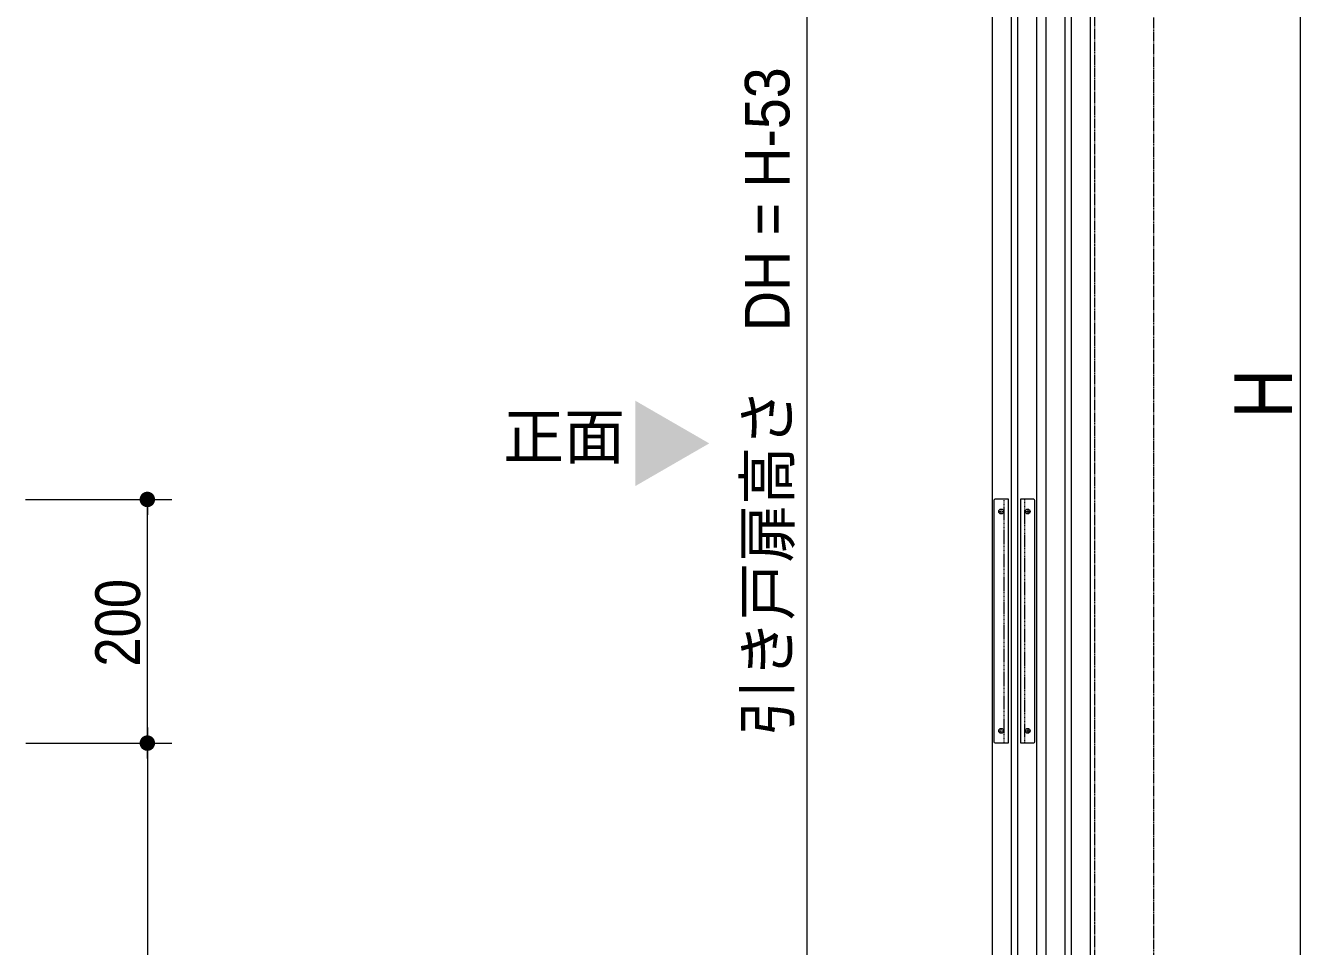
# Model space of a CAD drawing. Units: millimetres, scale not verified. Extents: x -6062 to 6062, y -3045 to 3045.
# Drawn here: x -1416 to -369, y -1254 to -498 of the extents above; entities that cross this region are included whole.
import ezdxf
from ezdxf.enums import TextEntityAlignment as Align

# ---------------------------------------------------------------- set-up
doc = ezdxf.new("R2010")
doc.units = ezdxf.units.MM
doc.header["$LTSCALE"] = 20
doc.header["$PDMODE"] = 32
doc.header["$PDSIZE"] = 10
for name, pattern in [('USER1', [1.11, 0.71, -0.4]), ('USER2', [10.5, 8, -0.5, 0.5, -0.5, 0.5, -0.5]), ('USER3', [2.91, 1.76, -0.4, 0.35, -0.4])]:
    doc.linetypes.add(name, pattern=pattern)
for name, color, linetype, lineweight in [('0-0_2寸法-3', 7, 'Continuous', 15), ('0-1_2寸法-1', 7, 'Continuous', 15), ('0-2_0', 7, 'Continuous', 25), ('0-6_3一般', 7, 'Continuous', 15)]:
    doc.layers.add(name, color=color, linetype=linetype, lineweight=lineweight)
doc.layers.add('0-3_Defpoints', color=7, linetype='Continuous')
doc.styles.add('ＭＳ Ｐゴシック', font='')
doc.styles.get('ＭＳ Ｐゴシック').set_extended_font_data('MS PGothic')

# ---------------------------------------------------------------- blocks, each defined once
blk = doc.blocks.new('_Dot')
at = {"layer": '0-2_0'}
blk.add_line((-10, 0), (-20, 0), dxfattribs=at)
for points in [[(0, 0), (-10, 0), (-9.92, 1.25)], [(0, 0), (-9.92, -1.25), (-10, 0)], [(0, 0), (-9.92, 1.25), (-9.69, 2.49)], [(0, 0), (-9.69, -2.49), (-9.92, -1.25)], [(0, 0), (-9.69, 2.49), (-9.3, 3.68)], [(0, 0), (-9.3, -3.68), (-9.69, -2.49)], [(0, 0), (-9.3, 3.68), (-8.76, 4.82)], [(0, 0), (-8.76, -4.82), (-9.3, -3.68)], [(0, 0), (-8.76, 4.82), (-8.09, 5.88)], [(0, 0), (-8.09, -5.88), (-8.76, -4.82)], [(0, 0), (-8.09, 5.88), (-7.29, 6.85)], [(0, 0), (-7.29, -6.85), (-8.09, -5.88)], [(0, 0), (-7.29, 6.85), (-6.37, 7.71)], [(0, 0), (-6.37, -7.71), (-7.29, -6.85)], [(0, 0), (-6.37, 7.71), (-5.36, 8.44)], [(0, 0), (-5.36, -8.44), (-6.37, -7.71)], [(0, 0), (-5.36, 8.44), (-4.26, 9.05)], [(0, 0), (-4.26, -9.05), (-5.36, -8.44)], [(0, 0), (-4.26, 9.05), (-3.09, 9.51)], [(0, 0), (-3.09, -9.51), (-4.26, -9.05)], [(0, 0), (-3.09, 9.51), (-1.87, 9.82)], [(0, 0), (-1.87, -9.82), (-3.09, -9.51)], [(0, 0), (-1.87, 9.82), (-0.63, 9.98)], [(0, 0), (-0.63, -9.98), (-1.87, -9.82)], [(0, 0), (-0.63, 9.98), (0.63, 9.98)], [(0, 0), (0.63, -9.98), (-0.63, -9.98)], [(0, 0), (0.63, 9.98), (1.87, 9.82)], [(0, 0), (1.87, 9.82), (3.09, 9.51)], [(0, 0), (3.09, 9.51), (4.26, 9.05)], [(0, 0), (4.26, 9.05), (5.36, 8.44)], [(0, 0), (5.36, 8.44), (6.37, 7.71)], [(0, 0), (6.37, 7.71), (7.29, 6.85)], [(0, 0), (7.29, 6.85), (8.09, 5.88)], [(0, 0), (8.09, 5.88), (8.76, 4.82)], [(0, 0), (8.76, 4.82), (9.3, 3.68)], [(0, 0), (9.3, 3.68), (9.69, 2.49)], [(0, 0), (9.69, 2.49), (9.92, 1.25)], [(0, 0), (9.92, 1.25), (10, 0)], [(0, 0), (1.87, -9.82), (0.63, -9.98)], [(0, 0), (3.09, -9.51), (1.87, -9.82)], [(0, 0), (4.26, -9.05), (3.09, -9.51)], [(0, 0), (5.36, -8.44), (4.26, -9.05)], [(0, 0), (6.37, -7.71), (5.36, -8.44)], [(0, 0), (7.29, -6.85), (6.37, -7.71)], [(0, 0), (8.09, -5.88), (7.29, -6.85)], [(0, 0), (8.76, -4.82), (8.09, -5.88)], [(0, 0), (9.3, -3.68), (8.76, -4.82)], [(0, 0), (9.69, -2.49), (9.3, -3.68)], [(0, 0), (9.92, -1.25), (9.69, -2.49)], [(0, 0), (10, 0), (9.92, -1.25)]]:
    blk.add_solid(points, dxfattribs=at)
blk = doc.blocks.new('グループ-19')
at = {"layer": '0-6_3一般', "linetype": 'USER2'}
for p, q in [((24989.3, -39998), (24989.3, 8002)), ((25952.2, 8002), (25952.2, -39998))]:
    blk.add_line(p, q, dxfattribs=at)
at = {"layer": '0-6_3一般'}
for p, q in [((23309.3, -39678), (23309.3, 7192)), ((24189.3, -39678), (24189.3, 7192)), ((24909.3, 7192), (24909.3, -39678)), ((24499.3, -39218), (24499.3, 6582)), ((24599.3, 6582), (24599.3, -39218)), ((23332.3, -17758), (23332.3, -21718)), ((24006.3, -21718), (24006.3, -17758))]:
    blk.add_line(p, q, dxfattribs=at)
at = {"layer": '0-6_3一般', "linetype": 'USER1'}
for p, q in [((23502.3, -21738), (23502.3, -17738)), ((23836.3, -17738), (23836.3, -21738))]:
    blk.add_line(p, q, dxfattribs=at)
at = {"layer": '0-6_3一般', "linetype": 'USER3'}
for p, q in [((23408.3, -17938), (23496.3, -17938)), ((23452.3, -17982), (23452.3, -17894)), ((23842.3, -17938), (23930.3, -17938)), ((23886.3, -17894), (23886.3, -17982)), ((23408.3, -21538), (23496.3, -21538)), ((23452.3, -21582), (23452.3, -21494)), ((23842.3, -21538), (23930.3, -21538)), ((23886.3, -21494), (23886.3, -21582))]:
    blk.add_line(p, q, dxfattribs=at)
at = {"layer": '0-6_3一般'}
for points in [[(23309.3, 7192), (24029.3, 7192), (24029.3, -39678)], [(23352.3, -21738), (23572.3, -21738), (23572.3, -17738), (23352.3, -17738)], [(23986.3, -17738), (23766.3, -17738), (23766.3, -21738), (23986.3, -21738)]]:
    blk.add_lwpolyline(points, dxfattribs=at)
blk.add_lwpolyline([(23719.3, 6582), (23719.3, -39218), (23619.3, -39218), (23619.3, 6582)], close=True, dxfattribs=at)
for centre in [(23452.3, -17938), (23886.3, -17938), (23452.3, -21538), (23886.3, -21538)]:
    blk.add_circle(centre, 40, dxfattribs=at)
for centre, start, end in [((23352.3, -17758), 90, 180), ((23986.3, -17758), 0, 90), ((23352.3, -21718), 180, 270), ((23986.3, -21718), 270, 0)]:
    blk.add_arc(centre, 20, start, end, dxfattribs=at)

msp = doc.modelspace()

# ---------------------------------------------------------------- linework, layer by layer
at = {"layer": '0-0_2寸法-3'}
msp.add_solid([(-915.28, -805.93), (-854.54, -841), (-915.28, -876.07)], dxfattribs=at)
at = {"layer": '0-1_2寸法-1'}
for p, q in [((-369.28, -1987.29), (-369.28, 387.29)), ((-774.54, 346.79), (-774.54, -1974.79)), ((-1415.7, -887), (-1295.7, -887)), ((-1315.7, -1074.29), (-1315.7, -899.71)), ((-1415.5, -1087), (-1295.7, -1087)), ((-1415.5, -1087), (-1295.7, -1087)), ((-1315.7, -1099.71), (-1315.7, -1974.29))]:
    msp.add_line(p, q, dxfattribs=at)
at = {"layer": '0-3_Defpoints'}
msp.add_point((-1315.7, -887), dxfattribs=at)

# ---------------------------------------------------------------- block references
at = {"layer": '0-1_2寸法-1', "xscale": 0.6356201, "yscale": 0.6356201}
for p, rotation in [((-1315.7, -887), 90), ((-1315.7, -1087), 270), ((-1315.7, -1087), 90)]:
    msp.add_blockref('_Dot', p, dxfattribs=dict(at, rotation=rotation))
at = {"layer": '0-6_3一般', "xscale": 0.05, "yscale": 0.05}
msp.add_blockref('グループ-19', (-1787.5, 0), dxfattribs=at)

# ---------------------------------------------------------------- texts
at = {"layer": '0-0_2寸法-3', "style": 'ＭＳ Ｐゴシック'}
msp.add_text('正面', height=36.66, dxfattribs=at).set_placement((-1023.76, -864.58), align=Align.BOTTOM_LEFT)
at = {"layer": '0-1_2寸法-1', "style": 'ＭＳ Ｐゴシック'}
for s, height, width, p in [('引き戸扉高さ\u3000DH = H-53', 36.66, 0.95, (-777.65, -1081.33)), ('H', 47.17, 0.9, (-362.21, -820.25)), ('200', 36.66, 0.9, (-1310.74, -1024.28))]:
    msp.add_text(s, height=height, rotation=90, dxfattribs=dict(at, width=width)).set_placement(p, align=Align.BOTTOM_LEFT)

doc.saveas('drawing.dxf')
